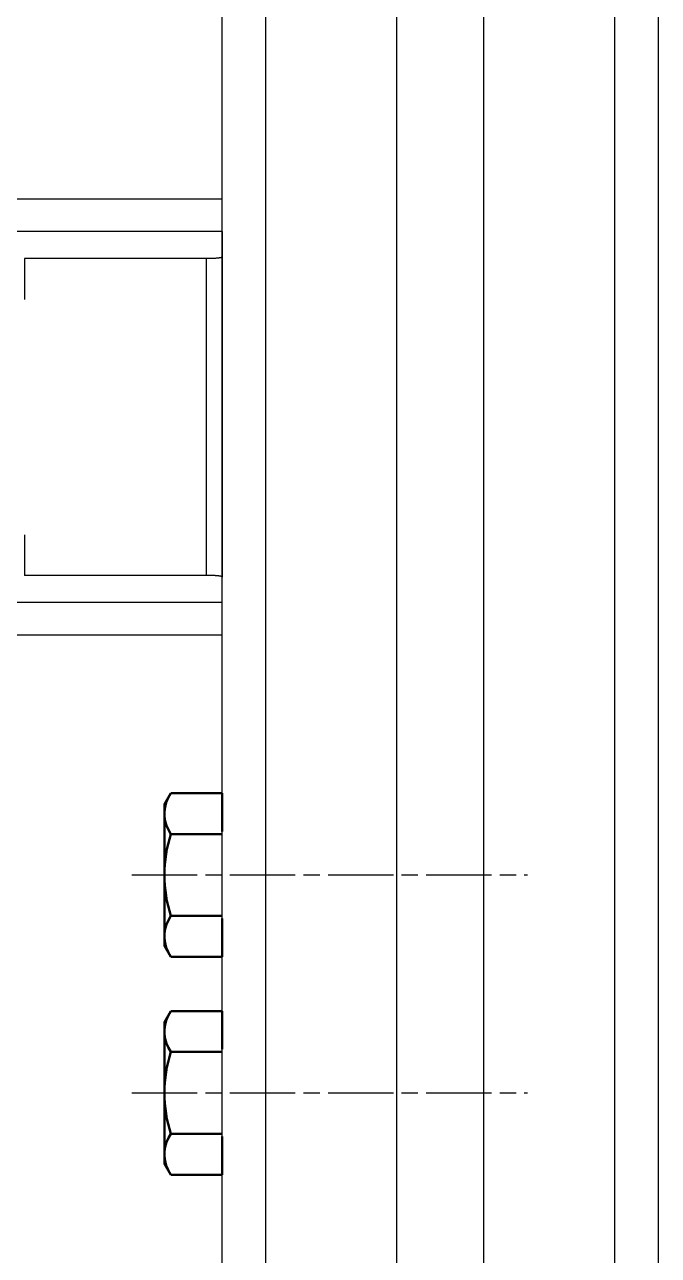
# Model space of a CAD drawing. Header units: millimetres. Extents: x 1269 to 5832, y 527 to 3540.
# Drawn here: x 2246.4 to 2304.5, y 847 to 959.9 of the extents above; entities that cross this region are included whole.
import ezdxf

# ---------------------------------------------------------------- set-up
doc = ezdxf.new("R2010")
doc.units = ezdxf.units.MM
for name, pattern in [('AM_ISO08W050', [18, 12, -1.5, 3, -1.5]), ('AM_ISO08W050x2', [9, 6, -0.75, 1.5, -0.75]), ('phl_thick', [0])]:
    doc.linetypes.add(name, pattern=pattern)
doc.layers.add('AM_0N', color=7, linetype='Continuous', lineweight=50)
doc.layers.add('AM_7N', color=4, linetype='AM_ISO08W050', lineweight=25)
doc.layers.add('projection', color=7, linetype='Continuous')
doc.layers.add('THICK', color=7, linetype='Continuous')

msp = doc.modelspace()

# ---------------------------------------------------------------- linework, layer by layer
for p, q in [((2264.531, 940.91), (2234.031, 940.91)), ((2264.531, 940.91), (2264.531, 938.569)), ((2264.531, 906.878), (2264.531, 909.219)), ((2264.531, 906.878), (2234.031, 906.878)), ((2264.531, 903.894), (2210.031, 903.894))]:
    msp.add_line(p, q)
at = {"layer": 'AM_0N'}
for p, q in [((2259.813, 889.393), (2259.231, 888.385)), ((2259.813, 889.393), (2264.531, 889.393)), ((2264.531, 889.393), (2264.531, 885.885)), ((2259.231, 875.385), (2259.231, 888.385)), ((2259.813, 885.64), (2264.531, 885.64)), ((2259.813, 878.13), (2264.531, 878.13)), ((2264.531, 877.885), (2264.531, 874.378)), ((2259.813, 874.378), (2259.231, 875.385)), ((2259.813, 874.378), (2264.531, 874.378)), ((2259.813, 869.402), (2259.231, 868.394)), ((2259.813, 869.402), (2264.531, 869.402)), ((2264.531, 869.402), (2264.531, 865.894)), ((2259.231, 855.394), (2259.231, 868.394)), ((2259.813, 865.649), (2264.531, 865.649)), ((2259.813, 858.139), (2264.531, 858.139)), ((2264.531, 857.894), (2264.531, 854.387)), ((2259.813, 854.387), (2259.231, 855.394)), ((2259.813, 854.387), (2264.531, 854.387))]:
    msp.add_line(p, q, dxfattribs=at)
for centre, radius, start, end in [((2262.548, 887.516), 3.317, 154.44687, 214.44687), ((2271.64, 881.885), 12.409, 162.38753, 197.61247), ((2262.548, 876.254), 3.317, 145.55313, 205.55313), ((2262.548, 867.525), 3.317, 154.44687, 214.44687), ((2271.64, 861.894), 12.409, 162.38753, 197.61247), ((2262.548, 856.263), 3.317, 145.55313, 205.55313)]:
    msp.add_arc(centre, radius, start, end, dxfattribs=at)
at = {"layer": 'AM_7N', "linetype": 'AM_ISO08W050x2'}
for p, q in [((2256.231, 881.885), (2292.531, 881.885)), ((2256.231, 861.894), (2292.531, 861.894))]:
    msp.add_line(p, q, dxfattribs=at)
at = {"layer": 'projection', "color": 7, "linetype": 'phl_thick'}
for p, q in [((2264.531, 793.894), (2264.531, 1003.847)), ((2268.531, 793.894), (2268.531, 1003.847)), ((2280.531, 793.894), (2280.531, 1003.847)), ((2288.531, 793.894), (2288.531, 1003.847)), ((2300.531, 793.894), (2300.531, 1003.847)), ((2304.531, 793.894), (2304.531, 1003.847)), ((2210.031, 943.894), (2264.531, 943.894))]:
    msp.add_line(p, q, dxfattribs=at)
at = {"layer": 'THICK'}
for p, q in [((2263.081, 922.742), (2263.081, 938.421)), ((2264.523, 938.554), (2264.531, 938.205)), ((2264.531, 938.205), (2264.531, 937.71)), ((2264.531, 937.71), (2264.531, 936.72)), ((2264.531, 936.72), (2264.531, 928.801)), ((2264.531, 928.801), (2264.531, 912.962)), ((2263.081, 914.902), (2263.081, 922.742)), ((2263.081, 910.982), (2263.081, 914.902)), ((2264.531, 912.962), (2264.531, 910.982)), ((2263.081, 910.002), (2263.081, 910.982)), ((2263.081, 909.512), (2263.081, 910.002)), ((2264.531, 910.982), (2264.531, 909.993)), ((2264.531, 909.993), (2264.531, 909.498)), ((2263.081, 909.389), (2263.081, 909.512)), ((2263.081, 909.374), (2263.081, 909.389)), ((2263.081, 909.37), (2263.081, 909.374)), ((2263.081, 909.368), (2263.081, 909.37)), ((2263.081, 909.367), (2263.081, 909.368)), ((2263.083, 909.367), (2263.081, 909.367)), ((2263.081, 909.367), (2263.081, 909.367)), ((2263.081, 909.367), (2263.081, 909.367)), ((2263.081, 909.367), (2263.081, 909.367)), ((2263.086, 909.367), (2263.083, 909.367)), ((2263.097, 909.367), (2263.086, 909.367)), ((2263.141, 909.367), (2263.097, 909.367)), ((2263.186, 909.366), (2263.141, 909.367)), ((2263.231, 909.366), (2263.186, 909.366)), ((2263.277, 909.365), (2263.231, 909.366)), ((2263.323, 909.365), (2263.277, 909.365)), ((2263.369, 909.364), (2263.323, 909.365)), ((2263.462, 909.362), (2263.369, 909.364)), ((2263.509, 909.36), (2263.462, 909.362)), ((2263.555, 909.359), (2263.509, 909.36)), ((2263.601, 909.357), (2263.555, 909.359)), ((2263.647, 909.355), (2263.601, 909.357)), ((2263.693, 909.353), (2263.647, 909.355)), ((2263.738, 909.351), (2263.693, 909.353)), ((2263.783, 909.348), (2263.738, 909.351)), ((2263.826, 909.346), (2263.783, 909.348)), ((2263.848, 909.344), (2263.826, 909.346)), ((2263.87, 909.343), (2263.848, 909.344)), ((2263.891, 909.342), (2263.87, 909.343)), ((2263.912, 909.34), (2263.891, 909.342)), ((2263.933, 909.339), (2263.912, 909.34)), ((2263.954, 909.337), (2263.933, 909.339)), ((2263.974, 909.336), (2263.954, 909.337)), ((2263.994, 909.334), (2263.974, 909.336)), ((2264.014, 909.332), (2263.994, 909.334)), ((2264.033, 909.331), (2264.014, 909.332)), ((2264.053, 909.329), (2264.033, 909.331)), ((2264.072, 909.327), (2264.053, 909.329)), ((2264.09, 909.325), (2264.072, 909.327)), ((2264.109, 909.323), (2264.09, 909.325)), ((2264.127, 909.322), (2264.109, 909.323)), ((2264.144, 909.32), (2264.127, 909.322)), ((2264.162, 909.318), (2264.144, 909.32)), ((2264.179, 909.316), (2264.162, 909.318)), ((2264.195, 909.314), (2264.179, 909.316)), ((2264.212, 909.312), (2264.195, 909.314)), ((2264.228, 909.31), (2264.212, 909.312)), ((2264.243, 909.308), (2264.228, 909.31)), ((2264.258, 909.305), (2264.243, 909.308)), ((2264.273, 909.303), (2264.258, 909.305)), ((2264.287, 909.301), (2264.273, 909.303)), ((2264.301, 909.299), (2264.287, 909.301)), ((2264.315, 909.297), (2264.301, 909.299)), ((2264.328, 909.295), (2264.315, 909.297)), ((2264.341, 909.292), (2264.328, 909.295)), ((2264.353, 909.29), (2264.341, 909.292)), ((2264.365, 909.288), (2264.353, 909.29)), ((2264.377, 909.286), (2264.365, 909.288)), ((2264.388, 909.283), (2264.377, 909.286)), ((2264.398, 909.281), (2264.388, 909.283)), ((2264.409, 909.279), (2264.398, 909.281)), ((2264.418, 909.276), (2264.409, 909.279)), ((2264.428, 909.274), (2264.418, 909.276)), ((2264.437, 909.272), (2264.428, 909.274)), ((2264.445, 909.269), (2264.437, 909.272)), ((2264.453, 909.267), (2264.445, 909.269)), ((2264.461, 909.265), (2264.453, 909.267)), ((2264.468, 909.262), (2264.461, 909.265)), ((2264.475, 909.26), (2264.468, 909.262)), ((2264.482, 909.258), (2264.475, 909.26)), ((2264.488, 909.255), (2264.482, 909.258)), ((2264.493, 909.253), (2264.488, 909.255)), ((2264.498, 909.251), (2264.493, 909.253)), ((2264.503, 909.248), (2264.498, 909.251)), ((2264.508, 909.246), (2264.503, 909.248)), ((2264.512, 909.243), (2264.508, 909.246)), ((2264.515, 909.241), (2264.512, 909.243)), ((2264.519, 909.239), (2264.515, 909.241)), ((2264.521, 909.236), (2264.519, 909.239)), ((2264.524, 909.234), (2264.521, 909.236)), ((2264.526, 909.232), (2264.524, 909.234)), ((2264.528, 909.23), (2264.526, 909.232)), ((2264.529, 909.227), (2264.528, 909.23)), ((2264.53, 909.225), (2264.529, 909.227)), ((2264.531, 909.223), (2264.53, 909.225)), ((2264.531, 909.498), (2264.531, 909.25)), ((2264.531, 909.25), (2264.531, 909.235)), ((2264.531, 909.235), (2264.531, 909.227)), ((2264.531, 909.227), (2264.531, 909.223)), ((2264.531, 909.223), (2264.531, 909.221)), ((2264.531, 909.22), (2264.531, 909.223)), ((2264.531, 909.221), (2264.531, 909.22)), ((2264.531, 909.22), (2264.531, 909.22)), ((2264.531, 909.22), (2264.531, 909.219)), ((2264.531, 909.219), (2264.531, 909.22)), ((2264.531, 909.22), (2264.531, 909.22)), ((2264.531, 909.22), (2264.531, 909.22))]:
    msp.add_line(p, q, dxfattribs=at)
for points in [[(2264.531, 938.569), (2264.531, 938.566), (2264.53, 938.563), (2264.528, 938.56), (2264.526, 938.557), (2264.523, 938.554), (2264.52, 938.551), (2264.516, 938.548), (2264.512, 938.545), (2264.506, 938.542), (2264.5, 938.539), (2264.494, 938.536), (2264.487, 938.533), (2264.479, 938.53), (2264.471, 938.527), (2264.462, 938.524), (2264.452, 938.521), (2264.442, 938.518), (2264.431, 938.515), (2264.42, 938.512), (2264.408, 938.509), (2264.395, 938.506), (2264.382, 938.504), (2264.354, 938.498), (2264.324, 938.493), (2264.291, 938.488), (2264.257, 938.483), (2264.221, 938.478), (2264.183, 938.473), (2264.144, 938.469), (2264.103, 938.464), (2264.06, 938.46), (2264.015, 938.456), (2263.969, 938.452), (2263.921, 938.449), (2263.871, 938.445), (2263.819, 938.442), (2263.766, 938.439), (2263.712, 938.436), (2263.656, 938.434), (2263.6, 938.431), (2263.543, 938.429), (2263.485, 938.427), (2263.426, 938.426), (2263.307, 938.423), (2263.189, 938.422), (2263.129, 938.422), (2263.1, 938.421), (2263.085, 938.421), (2263.082, 938.421), (2263.081, 938.421), (2263.08, 938.421), (2263.079, 938.421), (2263.076, 938.421), (2263.065, 938.421), (2263.044, 938.421), (2262.957, 938.421), (2261.572, 938.421), (2256.03, 938.421), (2250.488, 938.421), (2247.717, 938.421), (2247.024, 938.421), (2246.678, 938.421), (2246.504, 938.421), (2246.418, 938.421), (2246.407, 938.421), (2246.401, 938.421), (2246.4, 938.421)], [(2246.401, 938.421), (2246.401, 934.686)], [(2246.401, 913.102), (2246.401, 909.367)], [(2263.081, 909.367), (2253.718, 909.367), (2249.037, 909.367), (2246.696, 909.367), (2246.404, 909.367), (2246.401, 909.367), (2246.401, 909.367)]]:
    msp.add_lwpolyline(points, dxfattribs=at)

doc.saveas('drawing.dxf')
